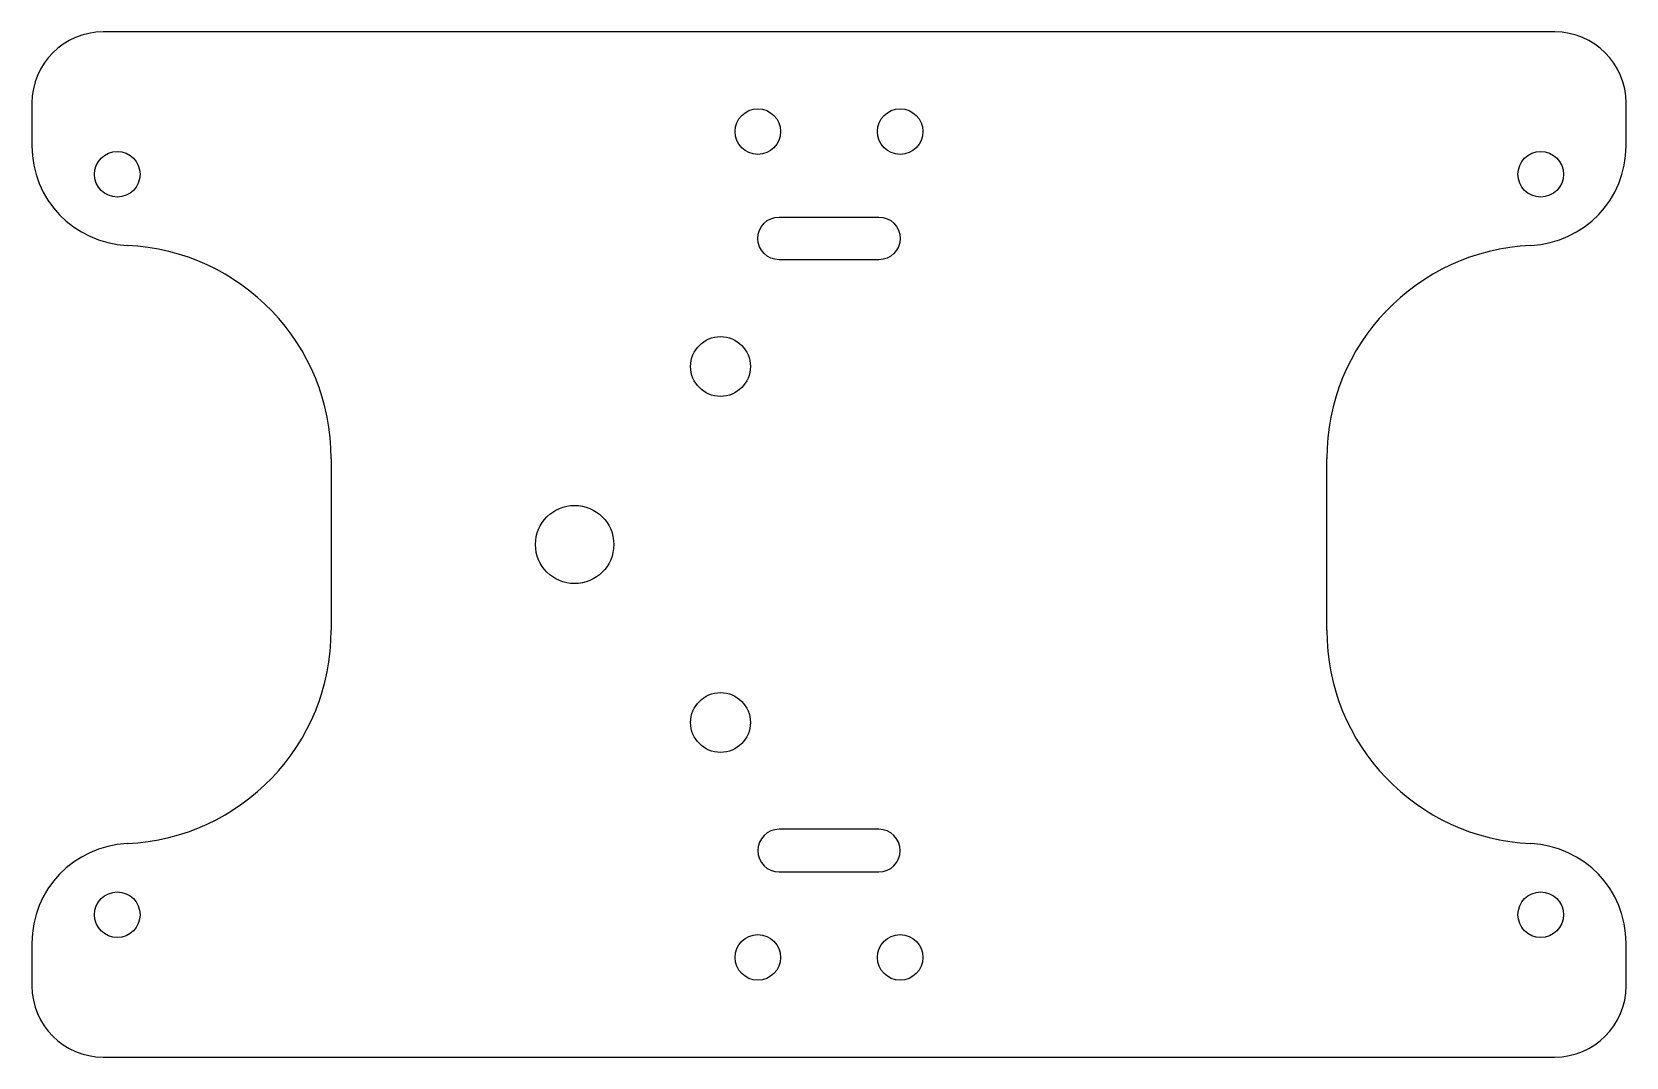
# Model space of a CAD drawing. Header units: millimetres. Extents: x -56 to 56, y -36 to 36.
import ezdxf

# ---------------------------------------------------------------- set-up
doc = ezdxf.new("R2010")
doc.units = ezdxf.units.MM
doc.layers.get('0').update_dxf_attribs({"linetype": 'CONTINUOUS'})

msp = doc.modelspace()

# ---------------------------------------------------------------- linework, layer by layer
for p, q in [((51, 36), (-51, 36)), ((-56, 31), (-56, 28)), ((56, 28), (56, 31)), ((-34.97, 6.02), (-34.97, -6.02)), ((34.97, -6.02), (34.97, 6.02)), ((-56, -28), (-56, -31)), ((56, -31), (56, -28)), ((-51, -36), (51, -36))]:
    msp.add_line(p, q)
for points in [[(3.5, 20), (-3.5, 20, -1), (-3.5, 23), (3.5, 23, -1)], [(3.5, -23, 1), (3.5, -20), (-3.5, -20, 1), (-3.5, -23)]]:
    msp.add_lwpolyline(points, format="xyb", close=True)
for centre, radius in [((-5, 29), 1.6), ((5, 29), 1.6), ((-50, 26), 1.6), ((50, 26), 1.6), ((-7.62, 12.5), 2.1), ((-17.87, 0), 2.75), ((-7.62, -12.5), 2.1), ((-50, -26), 1.6), ((50, -26), 1.6), ((-5, -29), 1.6), ((5, -29), 1.6)]:
    msp.add_circle(centre, radius)
for centre, radius, start, end in [((-51, 31), 5, 90, 180), ((51, 31), 5, 0, 90), ((-49, 28), 7, 180, 267.4627), ((49, 28), 7, 272.5373, 360), ((-49.97, 6.02), 15, 0, 87.4627), ((49.97, 6.02), 15, 92.5373, 180), ((-49.97, -6.02), 15, 272.5373, 360), ((49.97, -6.02), 15, 180, 267.4627), ((-49, -28), 7, 92.5373, 180), ((49, -28), 7, 0, 87.4627), ((-51, -31), 5, 180, 270), ((51, -31), 5, -90, 0)]:
    msp.add_arc(centre, radius, start, end)

doc.saveas('drawing.dxf')
